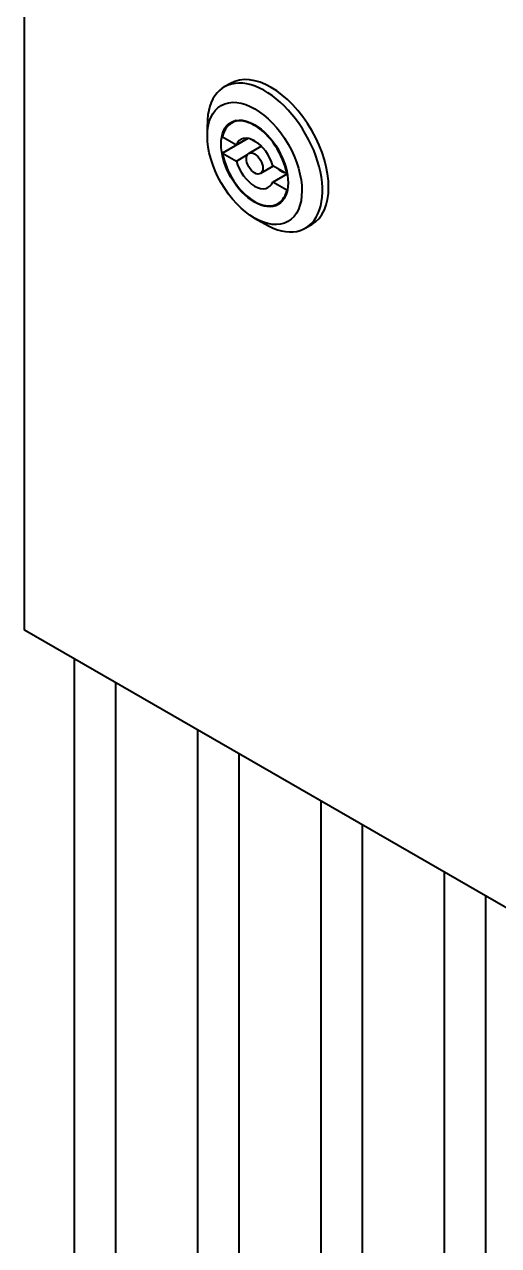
# Model space of a CAD drawing. Header units: millimetres. Extents: x 0 to 4205, y 0 to 2970.
# Drawn here: x 3736.7 to 3777.5, y 2309.6 to 2414.6 of the extents above; entities that cross this region are included whole.
import ezdxf

# ---------------------------------------------------------------- set-up
doc = ezdxf.new("R2010")
doc.units = ezdxf.units.MM
doc.header["$LTSCALE"] = 5
doc.layers.add('가시적인 것(ISO)', color=3, linetype='Continuous', lineweight=40)

msp = doc.modelspace()

# ---------------------------------------------------------------- linework, layer by layer
at = {"layer": '가시적인 것(ISO)'}
for p, q in [((3736.7141, 2362.4992), (3736.7141, 2624.1142)), ((3754.4341, 2409.4899), (3753.9038, 2409.1845)), ((3752.4473, 2404.9508), (3752.4473, 2405.9688)), ((3754.9069, 2406.3003), (3754.517, 2406.0758)), ((3753.7493, 2404.896), (3754.945, 2404.2074)), ((3755.9358, 2404.7653), (3753.7493, 2403.5061)), ((3754.945, 2404.2074), (3755.9182, 2404.7678)), ((3756.2165, 2404.6914), (3756.8098, 2404.3498)), ((3753.7493, 2403.5061), (3754.945, 2402.8176)), ((3754.945, 2402.8176), (3755.8974, 2403.3661)), ((3757.0933, 2404.0975), (3756.0141, 2403.476)), ((3758.1184, 2402.3799), (3757.0122, 2401.7429)), ((3759.277, 2401.7128), (3758.0813, 2402.4013)), ((3758.0813, 2401.0115), (3759.3234, 2401.7268)), ((3759.3214, 2401.7384), (3759.277, 2401.7128)), ((3759.277, 2400.323), (3758.0813, 2401.0115)), ((3759.3448, 2400.362), (3759.277, 2400.323)), ((3758.8991, 2399.3676), (3758.5093, 2399.1431)), ((3756.4974, 2397.9177), (3757.3779, 2397.4067)), ((3761.4206, 2397.3578), (3760.8902, 2397.0524)), ((3878.1355, 2281.06), (3736.7141, 2362.4992)), ((3741.0275, 2279.7654), (3741.0275, 2360.0153)), ((3744.563, 2357.9793), (3744.563, 2281.8014)), ((3751.6341, 2285.8734), (3751.6341, 2353.9073)), ((3755.1696, 2351.8714), (3755.1696, 2287.9094)), ((3762.2407, 2291.9813), (3762.2407, 2347.7994)), ((3765.7762, 2345.7634), (3765.7762, 2294.0173)), ((3772.8473, 2298.0892), (3772.8473, 2341.6915)), ((3776.3828, 2339.6555), (3776.3828, 2300.1252))]:
    msp.add_line(p, q, dxfattribs=at)
for centre, major_axis, start_param, end_param in [((3757.397, 2403.1185), (3.4932, -6.0661), 5.49585344, 10.21210983), ((3757.9273, 2403.4239), (3.4932, -6.0661), 0, 3.14159265), ((3756.5131, 2402.6095), (-1.9961, 3.4663), 4.14305721, 6.8563845), ((3756.5131, 2402.6095), (-1.1852, 2.0581), 4.29493684, 6.70450487), ((3756.5131, 2402.6095), (1.9961, -3.4663), 4.14305721, 6.8563845), ((3756.5131, 2402.6095), (1.1852, -2.0581), 4.29493684, 6.70450487), ((3758.7759, 2403.9125), (1.1852, -2.0581), 5.32213426, 5.67730744)]:
    msp.add_ellipse(centre, major_axis=major_axis, ratio=0.57809312, start_param=start_param, end_param=end_param, dxfattribs=at)
for major_axis in [(-2.8694, 4.9829), (-2.0336, 3.5313), (-0.499, 0.8666)]:
    msp.add_ellipse((3756.5131, 2402.6095), major_axis=major_axis, ratio=0.57809312, dxfattribs=at)

doc.saveas('drawing.dxf')
